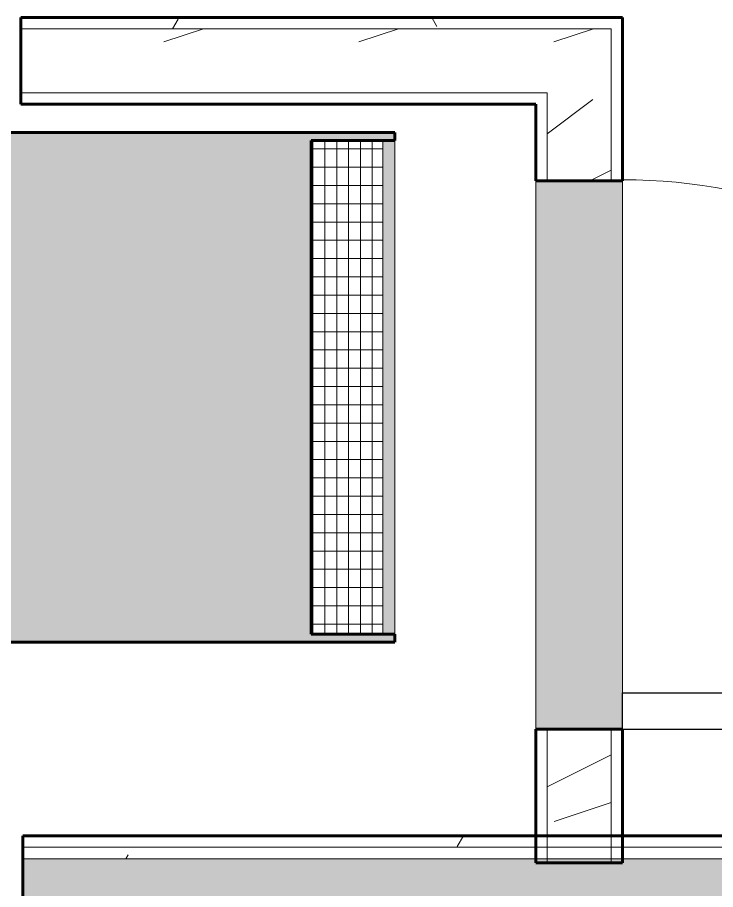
# Model space of a CAD drawing. Header units: inches. Extents: x -4169 to -1846, y 9706 to 12377.
# Drawn here: x -3823.01 to -3784.84, y 10349.65 to 10397.36 of the extents above; entities that cross this region are included whole.
import ezdxf

# ---------------------------------------------------------------- set-up
doc = ezdxf.new("R2010")
doc.units = ezdxf.units.IN
doc.header["$MEASUREMENT"] = 0
for name, color, linetype, lineweight in [('0-1', 7, 'Continuous', 5), ('0-2', 10, 'Continuous', 18), ('0-3', 253, 'Continuous', 9), ('A-DOOR-1', 7, 'Continuous', 9), ('A-DOOR-2', 50, 'Continuous', 30), ('A-GENM-2', 7, 'Continuous', 9), ('A-GENM-6', 250, 'Continuous', 60), ('A-GENM-7', 90, 'Continuous', 9), ('A-GENM-8', 253, 'Continuous', 9), ('A-GENM-9', 251, 'Continuous', 9), ('A-WALL', 113, 'Continuous', 18), ('A-WALL-1', 8, 'Continuous', 5), ('A-WALL-2', 250, 'Continuous', 60), ('A-WALL-3', 10, 'Continuous', 18), ('A-WALL-PATT-1', 7, 'Continuous', 9), ('A-WALL-PATT-2', 253, 'Continuous', 9), ('A-WALL-PATT-4', 111, 'Continuous', 9), ('I-WALL-3', 2, 'Continuous', 60)]:
    doc.layers.add(name, color=color, linetype=linetype, lineweight=lineweight)
pattern_1 = [(0, (0, 0), (20.48, 5.12), [0.845, -14.515, 0.845, -14.515, -81.92]), (0, (0, 0), (20.48, 5.12), [-30.72, 0.845, -29.875, 0.845, -14.515, -35.84]), (0, (0, 0), (20.48, 5.12), [-76.8, 0.845, -9.395, 0.845, -24.755]), (120, (7.68, 2.56), (-14.67405, 15.1762003), [0.845, -14.515, 0.845, -14.515, -81.92]), (120, (7.68, 2.56), (-14.67405, 15.1762003), [-30.72, 0.845, -29.875, 0.845, -14.515, -35.84]), (120, (7.68, 2.56), (-14.67405, 15.1762003), [-76.8, 0.845, -9.395, 0.845, -24.755]), (240, (10.24, 12.8), (-5.80595, -20.2962003), [0.845, -14.515, 0.845, -14.515, -81.92]), (240, (10.24, 12.8), (-5.80595, -20.2962003), [-30.72, 0.845, -29.875, 0.845, -14.515, -35.84]), (240, (10.24, 12.8), (-5.80595, -20.2962003), [-76.8, 0.845, -9.395, 0.845, -24.755])]
pattern_2 = [(216.87, (4.265, 10.662), (31.9871619, 21.32545714), [5.331, -47.981]), (206.565, (10.662, 7.464), (-10.662476, -10.6620098), [11.921, -11.921]), (198.435, (10.662, 2.132), (-21.3244936, -10.6625869), [6.744, -26.974])]

# ---------------------------------------------------------------- blocks, each defined once
blk = doc.blocks.new('Single-Flush - 30_ x 80_ - MAGIC PAK DOOR-1420870-ENLARGED RCP - 1ST FLOOR PLAN')
at = {"layer": 'A-DOOR-1'}
blk.add_arc((15, 2.375), 30.067, 93.8141, 180, dxfattribs=at)
at = {"layer": 'A-DOOR-2'}
for p, q in [((13, 2.375), (13, 32.375)), ((15, 32.375), (13, 32.375)), ((15, 2.375), (15, 32.375)), ((15, 2.375), (13, 2.375))]:
    blk.add_line(p, q, dxfattribs=at)
blk = doc.blocks.new('CTR - 1st Phase - Unit Layouts_rvt-1-ENLARGED RCP - 1ST FLOOR PLAN')
at = {"layer": 'A-WALL-1'}
blk.add_hatch(color=256, dxfattribs=at).paths.add_polyline_path([(-3794.049, 10358.417), (-3789.924, 10358.417), (-3789.924, 10388.417), (-3794.674, 10388.417), (-3794.674, 10358.417)], flags=0)
at = {"layer": 'A-WALL-PATT-1'}
h = blk.add_hatch(dxfattribs=at)
h.set_pattern_fill('FP_1', color=256, style=0, pattern_type=2)
h.set_pattern_definition(pattern_1)
h.paths.add_polyline_path([(-3789.924, 10396.735), (-3789.924, 10397.36), (-3822.824, 10397.36), (-3822.824, 10396.735), (-3790.549, 10396.735)], flags=0)
at = {"layer": 'A-WALL-PATT-2'}
h = blk.add_hatch(dxfattribs=at)
h.set_pattern_fill('FP_2', color=256, style=0, pattern_type=2)
h.set_pattern_definition(pattern_2)
h.paths.add_polyline_path([(-3794.049, 10393.235), (-3790.549, 10393.235), (-3790.549, 10396.735), (-3822.824, 10396.735), (-3822.824, 10393.235), (-3801.844, 10393.235)], flags=0)
h = blk.add_hatch(dxfattribs=at)
h.set_pattern_fill('FP_2', color=256, style=0, pattern_type=2)
h.set_pattern_definition(pattern_2)
h.paths.add_polyline_path([(-3794.049, 10352.589), (-3790.549, 10352.589), (-3790.549, 10358.417), (-3794.049, 10358.417), (-3794.049, 10353.1)], flags=0)
h.paths.add_polyline_path([(-3794.049, 10388.417), (-3790.549, 10388.417), (-3790.549, 10393.235), (-3794.049, 10393.235), (-3794.049, 10389.888)], flags=0)
at = {"layer": 'A-WALL-2'}
for p, q in [((-3822.824, 10392.61), (-3822.824, 10397.36)), ((-3822.824, 10397.36), (-3789.924, 10397.36)), ((-3789.924, 10397.36), (-3789.924, 10396.735)), ((-3789.924, 10396.735), (-3789.924, 10392.61)), ((-3794.674, 10392.61), (-3822.824, 10392.61)), ((-3794.674, 10388.417), (-3794.674, 10392.61)), ((-3789.924, 10392.61), (-3789.924, 10388.417)), ((-3789.924, 10388.417), (-3794.674, 10388.417)), ((-3794.674, 10351.11), (-3794.674, 10358.417)), ((-3794.674, 10358.417), (-3789.924, 10358.417)), ((-3789.924, 10358.417), (-3789.924, 10351.11)), ((-3789.924, 10351.11), (-3794.674, 10351.11))]:
    blk.add_line(p, q, dxfattribs=at)
at = {"layer": 'A-WALL-3'}
for p, q in [((-3822.824, 10396.735), (-3790.549, 10396.735)), ((-3790.549, 10393.235), (-3790.549, 10396.735)), ((-3822.824, 10393.235), (-3794.049, 10393.235)), ((-3794.049, 10392.61), (-3794.049, 10393.235)), ((-3790.549, 10392.61), (-3790.549, 10393.235)), ((-3794.049, 10392.61), (-3794.049, 10388.417)), ((-3790.549, 10392.61), (-3790.549, 10388.417)), ((-3794.674, 10388.417), (-3794.674, 10358.417)), ((-3789.924, 10358.417), (-3789.924, 10388.417)), ((-3794.049, 10358.417), (-3794.049, 10351.11)), ((-3790.549, 10358.417), (-3790.549, 10351.11))]:
    blk.add_line(p, q, dxfattribs=at)
at = {"layer": '0-2', "rotation": 269.9999999999992}
blk.add_blockref('Single-Flush - 30_ x 80_ - MAGIC PAK DOOR-1420870-ENLARGED RCP - 1ST FLOOR PLAN', (-3792.299, 10373.417), dxfattribs=at)
blk = doc.blocks.new('V-Series_EWC4_SPVU_RFA_2015 - 1ST FLOOR-2484708-ENLARGED RCP - 1ST FLOOR PLAN')
at = {"layer": 'A-GENM-2'}
h = blk.add_hatch(color=256, dxfattribs=at)
h.paths.add_polyline_path([(-3131.769, 12089.689), (-3131.769, 12090.689), (-3132.332, 12090.689), (-3132.332, 12089.689)], flags=0)
h.paths.add_polyline_path([(-3103.332, 12089.689), (-3103.332, 12090.689), (-3103.894, 12090.689), (-3103.894, 12089.689)], flags=0)
at = {"layer": 'A-GENM-7'}
blk.add_hatch(color=256, dxfattribs=at).paths.add_polyline_path([(-3131.769, 12089.689), (-3103.894, 12089.689), (-3103.894, 12090.689), (-3131.769, 12090.689)], flags=0)
at = {"layer": 'A-GENM-8'}
for points in [[(-3103.894, 12060.252), (-3103.921, 12088.189), (-3104.332, 12088.189), (-3104.332, 12088.689), (-3131.332, 12088.689), (-3131.332, 12088.189), (-3131.769, 12088.189), (-3131.769, 12060.252), (-3131.332, 12060.252), (-3131.332, 12064.824), (-3104.332, 12064.824), (-3104.332, 12060.252)], [(-3117.572, 12060.252), (-3104.332, 12060.252), (-3104.332, 12060.906), (-3131.332, 12060.906), (-3131.332, 12060.252), (-3126.524, 12060.252)]]:
    blk.add_hatch(color=256, dxfattribs=at).paths.add_polyline_path(points, flags=0)
at = {"layer": 'A-GENM-9'}
h = blk.add_hatch(dxfattribs=at)
h.set_pattern_fill('FP_22', color=256, style=0, pattern_type=2)
h.set_pattern_definition([(0, (-3117.832, 12068.854), (0, -0.648), []), (270, (-3117.832, 12068.854), (-1, -6e-17), [])])
h.paths.add_polyline_path([(-3131.332, 12060.906), (-3104.332, 12060.906), (-3104.332, 12064.824), (-3131.332, 12064.824)], flags=0)
at = {"layer": 'A-GENM-2'}
for p, q in [((-3104.332, 12060.906), (-3131.332, 12060.906)), ((-3131.332, 12060.252), (-3104.332, 12060.252))]:
    blk.add_line(p, q, dxfattribs=at)
at = {"layer": 'A-GENM-6'}
for p, q in [((-3132.332, 12090.689), (-3131.769, 12090.689)), ((-3132.332, 12089.689), (-3132.332, 12090.689)), ((-3131.769, 12090.689), (-3103.894, 12090.689)), ((-3131.769, 12089.689), (-3131.769, 12090.689)), ((-3131.769, 12090.689), (-3131.769, 12089.689)), ((-3103.894, 12090.689), (-3103.894, 12089.689)), ((-3103.894, 12090.689), (-3103.332, 12090.689)), ((-3103.894, 12089.689), (-3103.894, 12090.689)), ((-3103.332, 12090.689), (-3103.332, 12089.689)), ((-3131.769, 12089.689), (-3132.332, 12089.689)), ((-3103.894, 12089.689), (-3131.769, 12089.689)), ((-3131.769, 12060.252), (-3131.769, 12089.689)), ((-3131.769, 12089.689), (-3131.332, 12089.689)), ((-3131.332, 12088.689), (-3131.332, 12089.689)), ((-3131.332, 12089.689), (-3130.832, 12089.689)), ((-3131.332, 12089.689), (-3131.332, 12088.689)), ((-3130.832, 12089.689), (-3130.832, 12088.689)), ((-3130.832, 12088.689), (-3130.832, 12089.439)), ((-3130.832, 12089.439), (-3104.832, 12089.439)), ((-3104.832, 12088.689), (-3104.832, 12089.689)), ((-3104.832, 12089.689), (-3104.332, 12089.689)), ((-3104.832, 12089.439), (-3104.832, 12088.689)), ((-3104.332, 12089.689), (-3104.332, 12088.689)), ((-3104.332, 12088.689), (-3104.332, 12089.689)), ((-3104.332, 12089.689), (-3103.894, 12089.689)), ((-3103.332, 12089.689), (-3103.894, 12089.689)), ((-3103.894, 12089.689), (-3103.894, 12060.252)), ((-3130.832, 12088.689), (-3131.332, 12088.689)), ((-3131.332, 12088.689), (-3104.332, 12088.689)), ((-3104.832, 12088.689), (-3130.832, 12088.689)), ((-3104.332, 12088.689), (-3104.832, 12088.689)), ((-3104.332, 12064.824), (-3131.332, 12064.824)), ((-3131.332, 12064.824), (-3131.332, 12060.252)), ((-3104.332, 12060.252), (-3104.332, 12064.824)), ((-3131.332, 12060.252), (-3131.769, 12060.252)), ((-3103.894, 12060.252), (-3104.332, 12060.252))]:
    blk.add_line(p, q, dxfattribs=at)
blk = doc.blocks.new('CTR - 1st Phase - Shell_rvt-1-ENLARGED RCP - 1ST FLOOR PLAN')
at = {"layer": '0-3', "rotation": 89.99999999999994}
blk.add_blockref('V-Series_EWC4_SPVU_RFA_2015 - 1ST FLOOR-2484708-ENLARGED RCP - 1ST FLOOR PLAN', (8257.866, 13494.959), dxfattribs=at)

msp = doc.modelspace()

# ---------------------------------------------------------------- hatches: boundary and pattern name
at = {"layer": 'A-WALL-PATT-4'}
h = msp.add_hatch(dxfattribs=at)
h.set_pattern_fill('FP_1', color=256, style=0, pattern_type=2)
h.set_pattern_definition(pattern_1)
h.paths.add_polyline_path([(-3505.924, 10351.964), (-3505.299, 10351.964), (-3505.299, 10352.589), (-3822.724, 10352.589), (-3822.724, 10351.964), (-3506.391, 10351.964)], flags=0)
h = msp.add_hatch(dxfattribs=at)
h.set_pattern_fill('FP_1', color=256, style=0, pattern_type=2)
h.set_pattern_definition(pattern_1)
h.paths.add_polyline_path([(-3666.78, 10351.339), (-3504.674, 10351.339), (-3504.674, 10351.964), (-3822.724, 10351.964), (-3822.724, 10351.339), (-3669.257, 10351.339)], flags=0)
h = msp.add_hatch(dxfattribs=at)
h.set_pattern_fill('FP_12', color=256, style=0, pattern_type=2)
h.set_pattern_definition([(161.57, (0.32, 0.32), (-2.560496185, -0.000537386), [0, -18.214, 2.022, 0]), (18.43, (-0.32, 0.32), (-2.560496185, 0.000537386), [0, -18.214, 2.022, 0]), (108.43, (0.32, 0.32), (1.27922091, -6.400876726), [6.07, -14.166]), (71.57, (-0.32, 0.32), (1.27922091, 6.400876726), [6.07, -14.166])])
h.paths.add_polyline_path([(-3822.724, 10345.839), (-3551.456, 10345.839), (-3551.456, 10345.889), (-3531.503, 10345.889), (-3531.503, 10345.839), (-3499.174, 10345.839), (-3499.174, 10351.339), (-3822.724, 10351.339), (-3822.724, 10349.671)], flags=0)

# ---------------------------------------------------------------- linework, layer by layer
at = {"layer": 'A-WALL'}
for p, q in [((-3822.724, 10351.964), (-3505.299, 10351.964)), ((-3822.724, 10351.339), (-3504.674, 10351.339))]:
    msp.add_line(p, q, dxfattribs=at)
at = {"layer": 'I-WALL-3'}
for p, q in [((-3822.724, 10344.589), (-3822.724, 10352.589)), ((-3822.724, 10352.589), (-3505.924, 10352.589))]:
    msp.add_line(p, q, dxfattribs=at)

# ---------------------------------------------------------------- block references
at = {"layer": '0-1'}
for name in ['CTR - 1st Phase - Shell_rvt-1-ENLARGED RCP - 1ST FLOOR PLAN', 'CTR - 1st Phase - Unit Layouts_rvt-1-ENLARGED RCP - 1ST FLOOR PLAN']:
    msp.add_blockref(name, (0, 0), dxfattribs=at)

doc.saveas('drawing.dxf')
